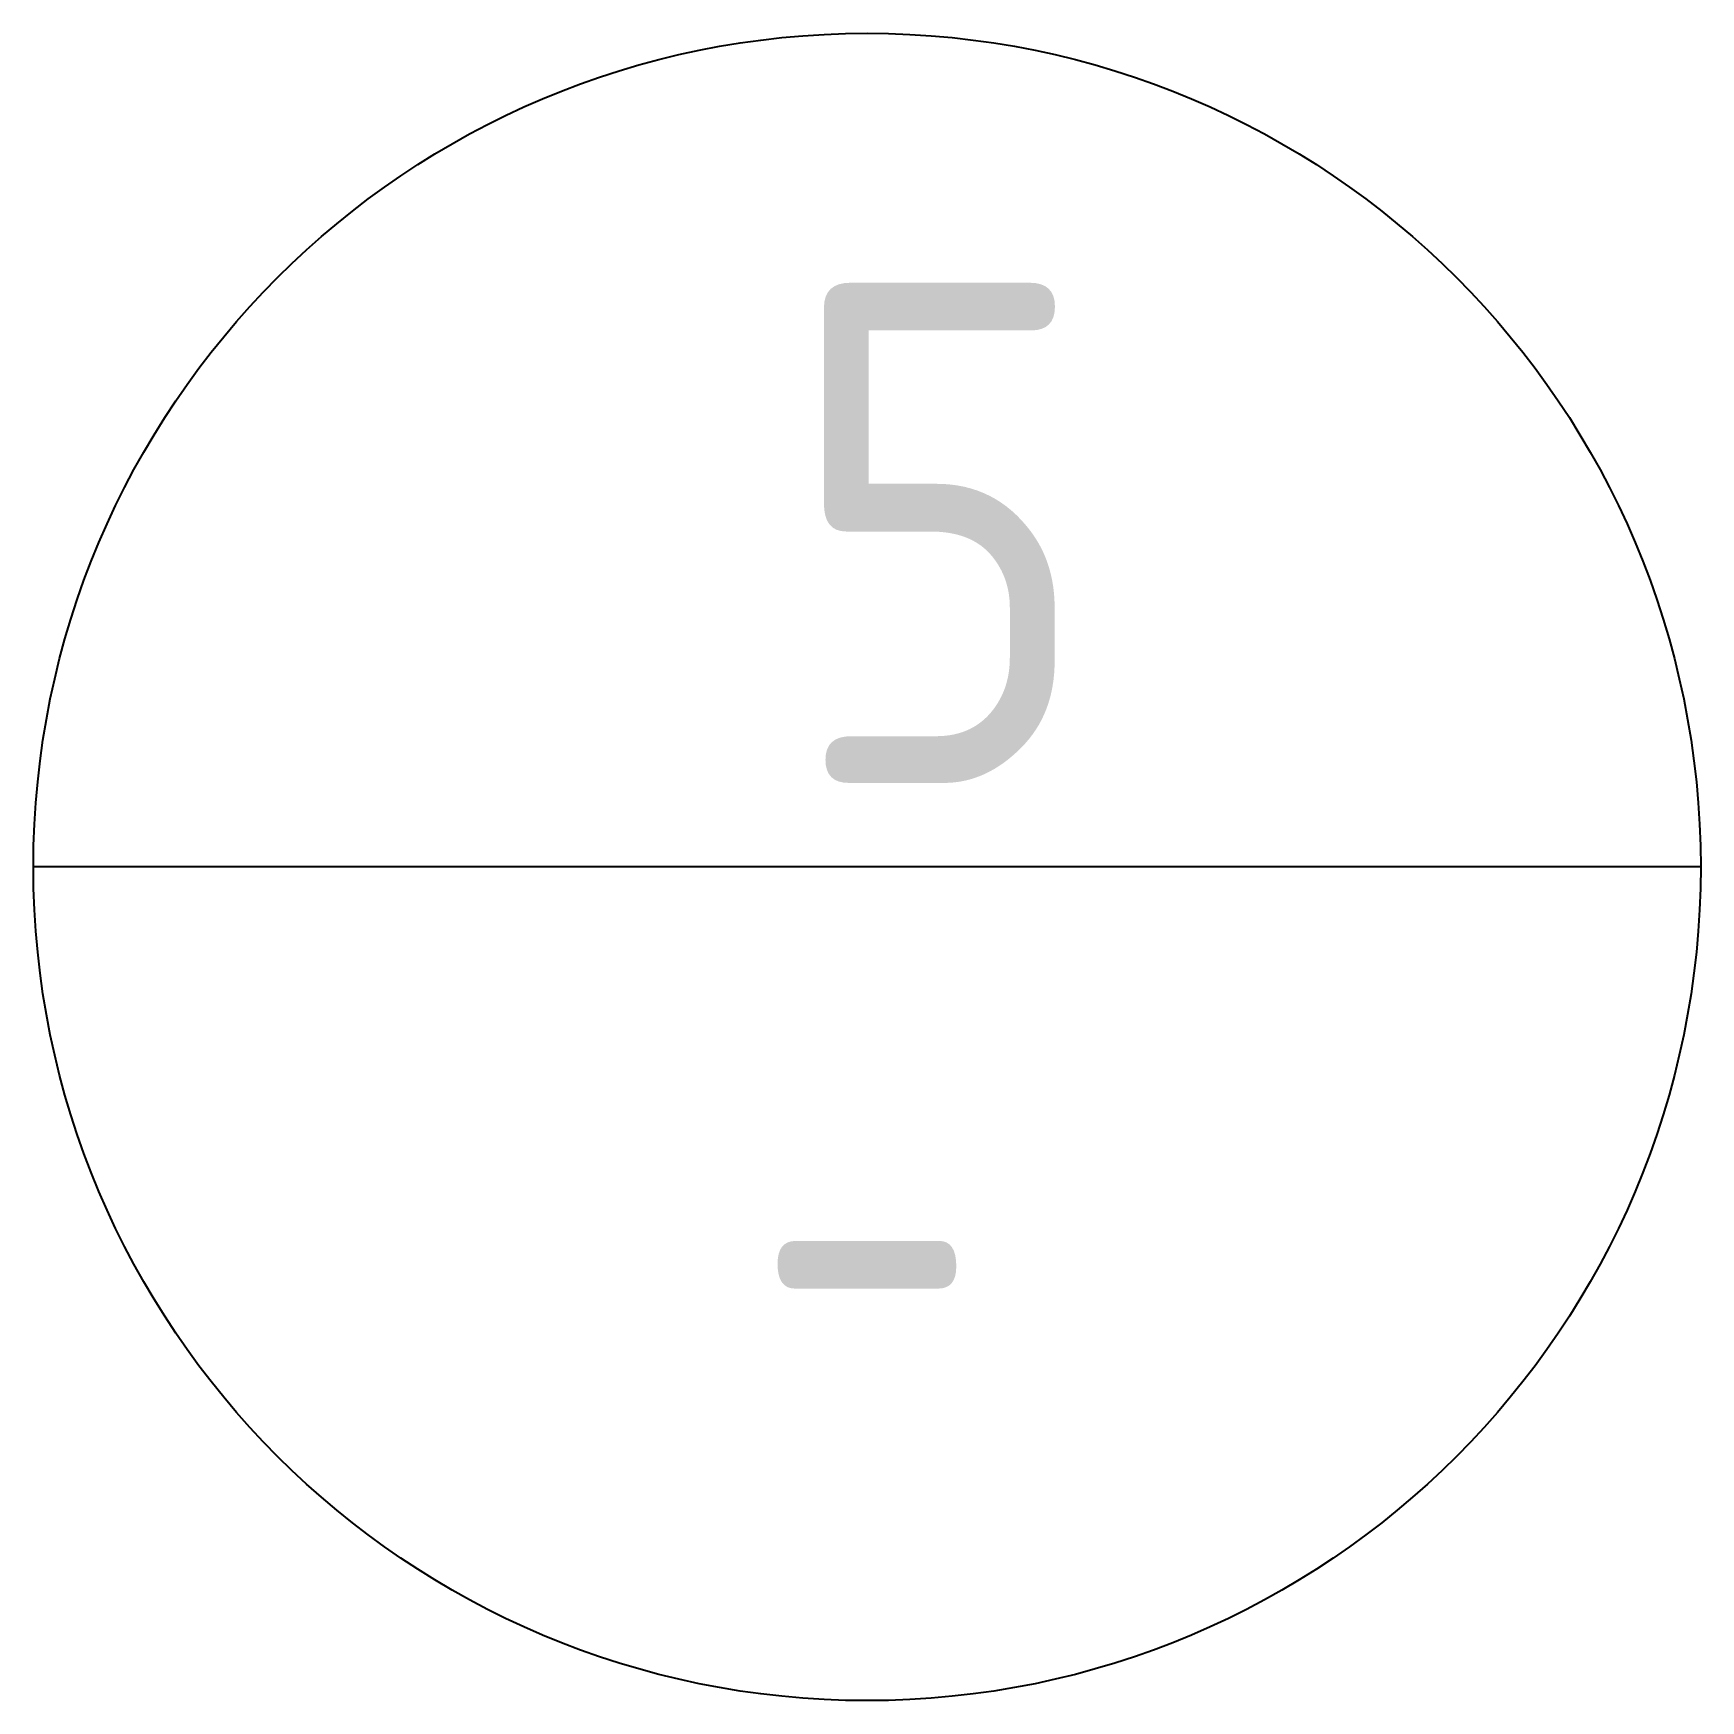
# Model space of a CAD drawing. Extents: x -504 to 496, y -498 to 502.
import ezdxf
from ezdxf.enums import TextEntityAlignment as Align

# ---------------------------------------------------------------- set-up
doc = ezdxf.new("R2010")
doc.units = 0
doc.header["$LTSCALE"] = 1000
doc.header["$MEASUREMENT"] = 0
doc.styles.add('国标', font='gbenor.shx', dxfattribs={"bigfont": 'gbcbig.shx'})

msp = doc.modelspace()

# ---------------------------------------------------------------- linework, layer by layer
at = {"color": 4}
for p in [(-504.4, 1.6), (495.6, 1.6)]:
    msp.add_line(p, (-504.4, 1.6), dxfattribs=at)
msp.add_circle((-4.4, 1.6), 500, dxfattribs=at)

# ---------------------------------------------------------------- texts
at = {"color": 7, "style": '国标', "width": 0.987083}
msp.add_text('-', height=300, dxfattribs=at).set_placement((-72.3, -356), (63.4, -356), align=Align.FIT)
at = {"color": 7, "insert": (-54, 352), "char_height": 300, "attachment_point": 1, "style": '国标'}
msp.add_mtext_dynamic_manual_height_columns('5', width=300, gutter_width=1500, heights=[0], dxfattribs=at)

doc.saveas('drawing.dxf')
